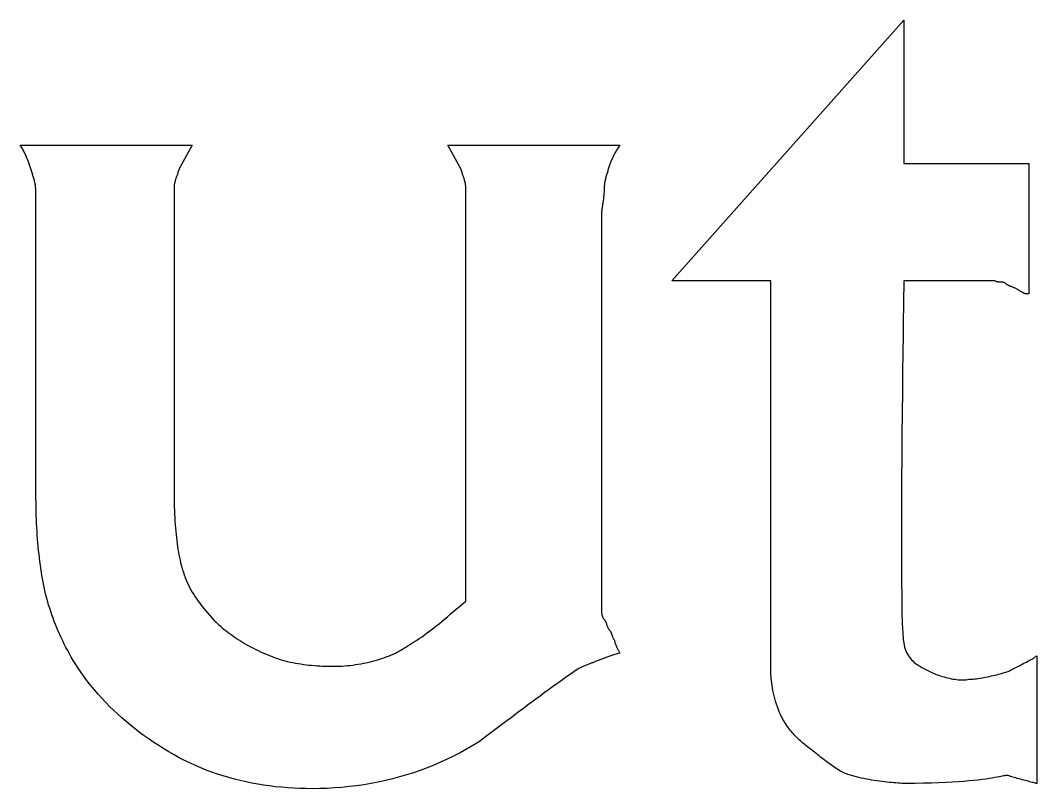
# Model space of a CAD drawing. Extents: x 18 to 129, y 140 to 152.
# Drawn here: x 87.032 to 90.418, y 140.389 to 142.951 of the extents above; entities that cross this region are included whole.
import ezdxf

# ---------------------------------------------------------------- set-up
doc = ezdxf.new("R2010")
doc.units = 0
doc.layers.add('LAYER_1', color=7, linetype='CONTINUOUS')

msp = doc.modelspace()

# ---------------------------------------------------------------- linework, layer by layer
at = {"layer": 'LAYER_1', "color": 7}
for points in [[(89.5327, 142.0824), (89.2027, 142.0824), (89.9756, 142.9508), (89.9756, 142.4732), (90.3924, 142.4732), (90.3924, 142.039), (90.3837, 142.039)], [(87.0665, 142.4558), (87.0654, 142.4591), (87.0644, 142.4623), (87.0633, 142.4656), (87.0622, 142.4688), (87.061, 142.4721), (87.0599, 142.4753), (87.0587, 142.4786), (87.0575, 142.4819), (87.0563, 142.4851), (87.055, 142.4884), (87.0538, 142.4916), (87.0524, 142.4949), (87.051, 142.4981), (87.0496, 142.5014), (87.0481, 142.5047), (87.0466, 142.5079), (87.045, 142.5112), (87.0433, 142.5144), (87.0416, 142.5177), (87.0398, 142.5209), (87.0379, 142.5242), (87.036, 142.5275), (87.0339, 142.5307), (87.0318, 142.534)], [(87.0318, 142.534), (87.6049, 142.534), (87.5615, 142.4558)], [(88.4993, 142.4558), (88.4559, 142.534), (89.0291, 142.534)], [(89.0291, 142.534), (89.0269, 142.5308), (89.0249, 142.5276), (89.0229, 142.5246), (89.0211, 142.5216), (89.0192, 142.5187), (89.0175, 142.5158), (89.0159, 142.513), (89.0143, 142.5102), (89.0127, 142.5074), (89.0112, 142.5047), (89.0098, 142.5019), (89.0084, 142.4992), (89.0071, 142.4965), (89.0058, 142.4938), (89.0045, 142.4911), (89.0033, 142.4883), (89.0021, 142.4855), (89.001, 142.4827), (88.9998, 142.4798), (88.9987, 142.4769), (88.9976, 142.4739), (88.9965, 142.4708), (88.9954, 142.4677), (88.9943, 142.4645)], [(87.0839, 142.3777), (87.0839, 142.3809), (87.0837, 142.3842), (87.0835, 142.3874), (87.0832, 142.3907), (87.0829, 142.3939), (87.0824, 142.3972), (87.0819, 142.4005), (87.0813, 142.4037), (87.0807, 142.407), (87.08, 142.4102), (87.0793, 142.4135), (87.0785, 142.4167), (87.0776, 142.42), (87.0768, 142.4232), (87.0758, 142.4265), (87.0749, 142.4298), (87.0739, 142.433), (87.0729, 142.4363), (87.0719, 142.4395), (87.0708, 142.4428), (87.0698, 142.446), (87.0687, 142.4493), (87.0676, 142.4526), (87.0665, 142.4558)], [(87.5615, 142.4558), (87.5604, 142.4526), (87.5593, 142.4495), (87.5583, 142.4464), (87.5572, 142.4435), (87.5562, 142.4406), (87.5551, 142.4378), (87.5541, 142.435), (87.5531, 142.4323), (87.5522, 142.4297), (87.5513, 142.4271), (87.5504, 142.4246), (87.5496, 142.4222), (87.5488, 142.4197), (87.548, 142.4174), (87.5473, 142.415), (87.5467, 142.4127), (87.5461, 142.4104), (87.5456, 142.4082), (87.5452, 142.406), (87.5448, 142.4037), (87.5445, 142.4016), (87.5443, 142.3994), (87.5442, 142.3972), (87.5441, 142.395)], [(88.5167, 142.3863), (88.5167, 142.3896), (88.5165, 142.3927), (88.5163, 142.3957), (88.516, 142.3987), (88.5157, 142.4016), (88.5152, 142.4045), (88.5147, 142.4073), (88.5141, 142.4101), (88.5135, 142.4129), (88.5128, 142.4156), (88.5121, 142.4184), (88.5113, 142.4211), (88.5105, 142.4238), (88.5096, 142.4265), (88.5087, 142.4292), (88.5077, 142.432), (88.5067, 142.4348), (88.5057, 142.4376), (88.5047, 142.4405), (88.5036, 142.4434), (88.5026, 142.4464), (88.5015, 142.4495), (88.5004, 142.4526), (88.4993, 142.4558)], [(88.9943, 142.4645), (88.9932, 142.4612), (88.9922, 142.458), (88.9911, 142.4547), (88.99, 142.4515), (88.989, 142.4482), (88.9879, 142.445), (88.9869, 142.4417), (88.986, 142.4384), (88.985, 142.4352), (88.9841, 142.4319), (88.9832, 142.4287), (88.9824, 142.4254), (88.9816, 142.4222), (88.9808, 142.4189), (88.9802, 142.4156), (88.9795, 142.4124), (88.9789, 142.4091), (88.9784, 142.4059), (88.978, 142.4026), (88.9776, 142.3994), (88.9773, 142.3961), (88.9771, 142.3929), (88.977, 142.3896), (88.9769, 142.3863)], [(88.9769, 142.3863), (88.9769, 142.382), (88.9768, 142.3778), (88.9766, 142.3737), (88.9763, 142.3697), (88.976, 142.3657), (88.9756, 142.3618), (88.9752, 142.3579), (88.9747, 142.3542), (88.9742, 142.3505), (88.9737, 142.3468), (88.9731, 142.3432), (88.9726, 142.3397), (88.9721, 142.3362), (88.9715, 142.3327), (88.971, 142.3293), (88.9705, 142.3259), (88.97, 142.3225), (88.9696, 142.3192), (88.9692, 142.3159), (88.9689, 142.3126), (88.9686, 142.3093), (88.9684, 142.306), (88.9683, 142.3028), (88.9683, 142.2995)], [(87.0839, 141.3703), (87.0839, 142.2908)], [(87.5441, 142.2995), (87.5441, 141.379)], [(88.4646, 140.9709), (88.5167, 141.0143), (88.5167, 142.2995)], [(88.9683, 142.2995), (88.9683, 140.9882)], [(89.9756, 142.0824), (89.9755, 142.0765), (89.9753, 142.0595), (89.9749, 142.0323), (89.9744, 141.996), (89.9738, 141.9516), (89.9732, 141.8999), (89.9725, 141.8421), (89.9717, 141.7791), (89.971, 141.712), (89.9703, 141.6416), (89.9697, 141.569), (89.9691, 141.4952), (89.9686, 141.4212), (89.9682, 141.3479), (89.968, 141.2764), (89.9679, 141.2076), (89.968, 141.1426), (89.9683, 141.0823), (89.9688, 141.0277), (89.9696, 140.9799), (89.9706, 140.9397), (89.972, 140.9083), (89.9736, 140.8865), (89.9756, 140.8754)], [(90.1927, 142.0824), (89.9756, 142.0824)], [(90.3143, 142.0737), (90.3131, 142.0747), (90.3119, 142.0756), (90.3106, 142.0763), (90.3093, 142.0768), (90.3079, 142.0772), (90.3064, 142.0775), (90.3049, 142.0778), (90.3033, 142.0779), (90.3018, 142.078), (90.3002, 142.0781), (90.2985, 142.0781), (90.2969, 142.0781), (90.2953, 142.0781), (90.2937, 142.0781), (90.2921, 142.0782), (90.2905, 142.0782), (90.2889, 142.0784), (90.2874, 142.0786), (90.2859, 142.0789), (90.2845, 142.0794), (90.2832, 142.0799), (90.2819, 142.0806), (90.2807, 142.0814), (90.2795, 142.0824)], [(90.349, 142.0564), (90.3469, 142.0574), (90.3448, 142.0584), (90.3429, 142.0592), (90.341, 142.0601), (90.3392, 142.0608), (90.3375, 142.0615), (90.3358, 142.0622), (90.3342, 142.0628), (90.3327, 142.0634), (90.3312, 142.064), (90.3298, 142.0645), (90.3284, 142.0651), (90.3271, 142.0656), (90.3258, 142.0661), (90.3245, 142.0667), (90.3233, 142.0673), (90.3221, 142.0679), (90.3209, 142.0686), (90.3198, 142.0693), (90.3187, 142.07), (90.3175, 142.0709), (90.3165, 142.0717), (90.3154, 142.0727), (90.3143, 142.0737)], [(90.3837, 142.039), (90.3827, 142.039), (90.3816, 142.0392), (90.3805, 142.0394), (90.3794, 142.0397), (90.3782, 142.04), (90.3771, 142.0405), (90.3759, 142.041), (90.3747, 142.0416), (90.3735, 142.0422), (90.3723, 142.0429), (90.371, 142.0436), (90.3696, 142.0444), (90.3683, 142.0453), (90.3668, 142.0461), (90.3653, 142.047), (90.3638, 142.048), (90.3622, 142.049), (90.3605, 142.05), (90.3588, 142.051), (90.357, 142.0521), (90.3551, 142.0531), (90.3532, 142.0542), (90.3511, 142.0553), (90.349, 142.0564)], [(87.11, 141.0664), (87.1078, 141.0773), (87.1058, 141.0885), (87.1039, 141.0998), (87.102, 141.1112), (87.1002, 141.1229), (87.0986, 141.1347), (87.097, 141.1466), (87.0955, 141.1587), (87.0941, 141.171), (87.0928, 141.1834), (87.0915, 141.1959), (87.0904, 141.2086), (87.0894, 141.2214), (87.0884, 141.2344), (87.0876, 141.2475), (87.0868, 141.2607), (87.0861, 141.274), (87.0855, 141.2874), (87.085, 141.301), (87.0846, 141.3147), (87.0843, 141.3284), (87.0841, 141.3423), (87.084, 141.3563), (87.0839, 141.3703)], [(87.5441, 141.379), (87.5442, 141.3661), (87.5443, 141.3533), (87.5445, 141.3408), (87.5449, 141.3284), (87.5453, 141.3162), (87.5458, 141.3043), (87.5464, 141.2925), (87.547, 141.2809), (87.5478, 141.2696), (87.5487, 141.2584), (87.5496, 141.2475), (87.5506, 141.2368), (87.5518, 141.2264), (87.553, 141.2161), (87.5543, 141.2061), (87.5557, 141.1963), (87.5572, 141.1868), (87.5588, 141.1775), (87.5605, 141.1685), (87.5622, 141.1597), (87.5641, 141.1512), (87.566, 141.1429), (87.5681, 141.1349), (87.5702, 141.1272)], [(87.5702, 141.1272), (87.5725, 141.1186), (87.5751, 141.11), (87.5779, 141.1015), (87.581, 141.0931), (87.5844, 141.0848), (87.588, 141.0766), (87.5918, 141.0684), (87.5959, 141.0603), (87.6003, 141.0522), (87.6048, 141.0442), (87.6097, 141.0363), (87.6147, 141.0284), (87.62, 141.0206), (87.6255, 141.0128), (87.6312, 141.005), (87.6371, 140.9973), (87.6432, 140.9896), (87.6496, 140.9819), (87.6561, 140.9742), (87.6629, 140.9666), (87.6698, 140.959), (87.6769, 140.9513), (87.6843, 140.9437), (87.6918, 140.9361)], [(87.2142, 140.8059), (87.2077, 140.8167), (87.2015, 140.8276), (87.1954, 140.8385), (87.1896, 140.8493), (87.1839, 140.8602), (87.1783, 140.871), (87.173, 140.8819), (87.1679, 140.8927), (87.1629, 140.9036), (87.1581, 140.9144), (87.1535, 140.9253), (87.149, 140.9361), (87.1448, 140.947), (87.1407, 140.9579), (87.1368, 140.9687), (87.1331, 140.9796), (87.1296, 140.9904), (87.1262, 141.0013), (87.1231, 141.0121), (87.1201, 141.023), (87.1173, 141.0338), (87.1147, 141.0447), (87.1122, 141.0556), (87.11, 141.0664)], [(88.9683, 140.9882), (88.9683, 140.9871), (88.9683, 140.9859), (88.9683, 140.9846), (88.9683, 140.9833), (88.9683, 140.9818), (88.9684, 140.9804), (88.9685, 140.9789), (88.9686, 140.9773), (88.9687, 140.9757), (88.9689, 140.9741), (88.9691, 140.9725), (88.9693, 140.9709), (88.9696, 140.9693), (88.97, 140.9676), (88.9704, 140.966), (88.9708, 140.9644), (88.9713, 140.9629), (88.9719, 140.9614), (88.9726, 140.9599), (88.9733, 140.9585), (88.9741, 140.9571), (88.9749, 140.9559), (88.9759, 140.9546), (88.9769, 140.9535)], [(88.2823, 140.8406), (88.2878, 140.8439), (88.2935, 140.8473), (88.2994, 140.8509), (88.3054, 140.8545), (88.3117, 140.8583), (88.3181, 140.8622), (88.3247, 140.8663), (88.3315, 140.8705), (88.3384, 140.875), (88.3456, 140.8796), (88.3529, 140.8844), (88.3604, 140.8895), (88.3681, 140.8947), (88.376, 140.9003), (88.384, 140.906), (88.3923, 140.912), (88.4007, 140.9183), (88.4093, 140.9249), (88.418, 140.9318), (88.427, 140.9389), (88.4361, 140.9464), (88.4454, 140.9542), (88.4549, 140.9624), (88.4646, 140.9709)], [(87.6918, 140.9361), (87.6983, 140.9308), (87.7048, 140.9255), (87.7113, 140.9203), (87.7179, 140.9152), (87.7245, 140.9101), (87.7311, 140.9052), (87.7378, 140.9004), (87.7445, 140.8956), (87.7513, 140.891), (87.7581, 140.8864), (87.7651, 140.8819), (87.7721, 140.8775), (87.7792, 140.8732), (87.7864, 140.869), (87.7937, 140.8649), (87.8011, 140.8609), (87.8087, 140.857), (87.8163, 140.8531), (87.8241, 140.8494), (87.8321, 140.8457), (87.8402, 140.8421), (87.8484, 140.8386), (87.8568, 140.8352), (87.8654, 140.8319)], [(88.9769, 140.9535), (88.978, 140.9524), (88.9789, 140.9512), (88.9798, 140.9499), (88.9806, 140.9485), (88.9814, 140.9471), (88.9821, 140.9456), (88.9828, 140.9441), (88.9834, 140.9426), (88.984, 140.941), (88.9845, 140.9394), (88.9851, 140.9378), (88.9856, 140.9361), (88.9862, 140.9345), (88.9867, 140.9329), (88.9873, 140.9313), (88.9879, 140.9297), (88.9885, 140.9282), (88.9892, 140.9266), (88.9899, 140.9252), (88.9906, 140.9238), (88.9914, 140.9224), (88.9923, 140.9211), (88.9933, 140.9199), (88.9943, 140.9188)], [(88.9943, 140.9188), (88.9954, 140.9176), (88.9963, 140.9164), (88.9972, 140.9151), (88.998, 140.9138), (88.9988, 140.9124), (88.9995, 140.9109), (89.0001, 140.9094), (89.0008, 140.9078), (89.0013, 140.9063), (89.0019, 140.9047), (89.0025, 140.903), (89.003, 140.9014), (89.0036, 140.8998), (89.0041, 140.8982), (89.0047, 140.8966), (89.0053, 140.895), (89.0059, 140.8934), (89.0065, 140.8919), (89.0072, 140.8904), (89.008, 140.889), (89.0088, 140.8877), (89.0097, 140.8864), (89.0107, 140.8852), (89.0117, 140.884)], [(89.0117, 140.884), (89.0117, 140.8829), (89.0119, 140.8817), (89.0121, 140.8804), (89.0124, 140.879), (89.0127, 140.8776), (89.0132, 140.876), (89.0137, 140.8744), (89.0143, 140.8728), (89.0149, 140.8711), (89.0156, 140.8693), (89.0163, 140.8675), (89.0171, 140.8656), (89.018, 140.8637), (89.0188, 140.8617), (89.0198, 140.8597), (89.0207, 140.8577), (89.0217, 140.8556), (89.0227, 140.8535), (89.0237, 140.8514), (89.0248, 140.8493), (89.0258, 140.8471), (89.0269, 140.845), (89.028, 140.8428), (89.0291, 140.8406)], [(89.9756, 140.8754), (89.9769, 140.868), (89.9785, 140.8611), (89.9804, 140.8545), (89.9826, 140.8484), (89.9852, 140.8427), (89.988, 140.8373), (89.991, 140.8322), (89.9943, 140.8275), (89.9977, 140.823), (90.0014, 140.8189), (90.0053, 140.815), (90.0093, 140.8113), (90.0134, 140.8079), (90.0176, 140.8047), (90.022, 140.8017), (90.0264, 140.7988), (90.0309, 140.7961), (90.0354, 140.7936), (90.04, 140.7911), (90.0446, 140.7887), (90.0491, 140.7865), (90.0536, 140.7842), (90.0581, 140.782), (90.0624, 140.7799)], [(87.8654, 140.8319), (87.8731, 140.8288), (87.881, 140.8258), (87.889, 140.823), (87.8972, 140.8203), (87.9055, 140.8178), (87.9139, 140.8155), (87.9224, 140.8134), (87.931, 140.8114), (87.9398, 140.8095), (87.9486, 140.8078), (87.9575, 140.8062), (87.9664, 140.8048), (87.9754, 140.8035), (87.9844, 140.8024), (87.9934, 140.8013), (88.0024, 140.8004), (88.0115, 140.7996), (88.0205, 140.799), (88.0295, 140.7984), (88.0385, 140.798), (88.0474, 140.7976), (88.0563, 140.7974), (88.0651, 140.7973), (88.0738, 140.7972)], [(88.0738, 140.7972), (88.0836, 140.7973), (88.0932, 140.7976), (88.1027, 140.798), (88.1122, 140.7986), (88.1216, 140.7994), (88.1308, 140.8003), (88.14, 140.8014), (88.1491, 140.8027), (88.1581, 140.8041), (88.167, 140.8056), (88.1758, 140.8073), (88.1846, 140.8092), (88.1932, 140.8111), (88.2018, 140.8132), (88.2102, 140.8154), (88.2186, 140.8178), (88.2269, 140.8203), (88.235, 140.8229), (88.2431, 140.8256), (88.2511, 140.8284), (88.2591, 140.8313), (88.2669, 140.8343), (88.2746, 140.8374), (88.2823, 140.8406)], [(89.0291, 140.8406), (89.0248, 140.8395), (89.0207, 140.8385), (89.0168, 140.8374), (89.013, 140.8363), (89.0094, 140.8352), (89.0059, 140.8341), (89.0025, 140.833), (88.9992, 140.8319), (88.996, 140.8309), (88.9928, 140.8298), (88.9898, 140.8287), (88.9867, 140.8276), (88.9838, 140.8265), (88.9808, 140.8254), (88.9779, 140.8243), (88.975, 140.8233), (88.9721, 140.8222), (88.9692, 140.8211), (88.9663, 140.82), (88.9633, 140.8189), (88.9603, 140.8178), (88.9573, 140.8167), (88.9541, 140.8157), (88.9509, 140.8146)], [(90.323, 140.7799), (90.3254, 140.7811), (90.3283, 140.7825), (90.3317, 140.7842), (90.3355, 140.7861), (90.3396, 140.7882), (90.344, 140.7904), (90.3487, 140.7928), (90.3535, 140.7953), (90.3585, 140.7979), (90.3636, 140.8005), (90.3688, 140.8032), (90.374, 140.8059), (90.3791, 140.8086), (90.3841, 140.8113), (90.389, 140.814), (90.3937, 140.8165), (90.3982, 140.819), (90.4023, 140.8214), (90.4062, 140.8236), (90.4096, 140.8257), (90.4126, 140.8276), (90.4151, 140.8293), (90.4171, 140.8307), (90.4185, 140.832)], [(90.4185, 140.832), (90.4185, 140.4065)], [(87.5442, 140.502), (87.5269, 140.5119), (87.51, 140.522), (87.4933, 140.5325), (87.4769, 140.5432), (87.4608, 140.5541), (87.445, 140.5653), (87.4294, 140.5768), (87.4142, 140.5885), (87.3993, 140.6004), (87.3847, 140.6126), (87.3704, 140.625), (87.3564, 140.6376), (87.3427, 140.6505), (87.3293, 140.6636), (87.3163, 140.6769), (87.3036, 140.6904), (87.2912, 140.7042), (87.2792, 140.7181), (87.2675, 140.7322), (87.2561, 140.7466), (87.2451, 140.7611), (87.2344, 140.7759), (87.2241, 140.7908), (87.2142, 140.8059)], [(88.8901, 140.7885), (88.876, 140.7787), (88.8619, 140.7688), (88.8478, 140.7588), (88.8337, 140.7488), (88.8197, 140.7387), (88.8056, 140.7286), (88.7916, 140.7184), (88.7776, 140.7081), (88.7636, 140.6979), (88.7497, 140.6876), (88.7357, 140.6773), (88.7219, 140.667), (88.7081, 140.6566), (88.6943, 140.6463), (88.6806, 140.636), (88.6669, 140.6258), (88.6533, 140.6155), (88.6398, 140.6054), (88.6263, 140.5952), (88.6129, 140.5851), (88.5996, 140.5751), (88.5864, 140.5651), (88.5732, 140.5552), (88.5602, 140.5454)], [(88.9509, 140.8146), (88.9487, 140.8135), (88.9464, 140.8124), (88.944, 140.8113), (88.9416, 140.8102), (88.9391, 140.8091), (88.9365, 140.8081), (88.9339, 140.807), (88.9313, 140.8059), (88.9286, 140.8048), (88.9259, 140.8037), (88.9232, 140.8026), (88.9205, 140.8015), (88.9178, 140.8005), (88.9151, 140.7994), (88.9124, 140.7983), (88.9098, 140.7972), (88.9071, 140.7961), (88.9045, 140.795), (88.902, 140.7939), (88.8995, 140.7929), (88.897, 140.7918), (88.8946, 140.7907), (88.8923, 140.7896), (88.8901, 140.7885)], [(89.5935, 140.5888), (89.5872, 140.5976), (89.5814, 140.6065), (89.5759, 140.6156), (89.5709, 140.6247), (89.5663, 140.6339), (89.562, 140.6432), (89.5581, 140.6525), (89.5546, 140.6618), (89.5514, 140.6711), (89.5485, 140.6803), (89.5459, 140.6894), (89.5436, 140.6984), (89.5416, 140.7073), (89.5398, 140.7161), (89.5382, 140.7246), (89.5369, 140.7329), (89.5358, 140.741), (89.5349, 140.7488), (89.5342, 140.7563), (89.5336, 140.7635), (89.5332, 140.7703), (89.5329, 140.7768), (89.5328, 140.7829), (89.5327, 140.7885)], [(90.0624, 140.7799), (90.0669, 140.7777), (90.0716, 140.7755), (90.0766, 140.7734), (90.0817, 140.7713), (90.0871, 140.7692), (90.0926, 140.7672), (90.0982, 140.7653), (90.1039, 140.7635), (90.1098, 140.7617), (90.1157, 140.76), (90.1216, 140.7585), (90.1276, 140.7571), (90.1335, 140.7558), (90.1395, 140.7546), (90.1454, 140.7537), (90.1512, 140.7528), (90.157, 140.7522), (90.1626, 140.7518), (90.1681, 140.7515), (90.1734, 140.7515), (90.1786, 140.7517), (90.1835, 140.7522), (90.1882, 140.7529), (90.1927, 140.7538)], [(90.1927, 140.7538), (90.1972, 140.7539), (90.2021, 140.7542), (90.2072, 140.7546), (90.2126, 140.7551), (90.2182, 140.7558), (90.224, 140.7567), (90.23, 140.7576), (90.2361, 140.7586), (90.2423, 140.7598), (90.2486, 140.761), (90.2548, 140.7622), (90.2611, 140.7636), (90.2673, 140.765), (90.2734, 140.7664), (90.2795, 140.7678), (90.2853, 140.7692), (90.291, 140.7707), (90.2965, 140.7721), (90.3017, 140.7735), (90.3067, 140.7749), (90.3113, 140.7762), (90.3156, 140.7775), (90.3195, 140.7787), (90.323, 140.7799)], [(89.689, 140.502), (89.6837, 140.5062), (89.6785, 140.5103), (89.6735, 140.5143), (89.6687, 140.5181), (89.664, 140.5217), (89.6595, 140.5253), (89.6551, 140.5288), (89.6508, 140.5322), (89.6466, 140.5356), (89.6426, 140.5389), (89.6386, 140.5421), (89.6348, 140.5454), (89.631, 140.5487), (89.6273, 140.5519), (89.6237, 140.5552), (89.6202, 140.5586), (89.6167, 140.562), (89.6133, 140.5655), (89.61, 140.5691), (89.6066, 140.5727), (89.6033, 140.5765), (89.6, 140.5805), (89.5968, 140.5846), (89.5935, 140.5888)], [(88.5602, 140.5454), (88.5394, 140.5326), (88.5184, 140.5204), (88.4971, 140.5087), (88.4756, 140.4976), (88.4538, 140.487), (88.4318, 140.477), (88.4096, 140.4675), (88.3871, 140.4585), (88.3645, 140.4501), (88.3416, 140.4423), (88.3185, 140.4349), (88.2953, 140.4281), (88.2719, 140.4219), (88.2483, 140.4162), (88.2245, 140.411), (88.2006, 140.4064), (88.1765, 140.4024), (88.1523, 140.3988), (88.1279, 140.3959), (88.1034, 140.3934), (88.0788, 140.3915), (88.0541, 140.3902), (88.0293, 140.3893), (88.0044, 140.3891)], [(88.0044, 140.3891), (87.9838, 140.3892), (87.9633, 140.3898), (87.9429, 140.3907), (87.9227, 140.392), (87.9025, 140.3937), (87.8824, 140.3957), (87.8625, 140.3981), (87.8426, 140.401), (87.8229, 140.4042), (87.8033, 140.4078), (87.7838, 140.4118), (87.7645, 140.4162), (87.7453, 140.421), (87.7262, 140.4263), (87.7073, 140.4319), (87.6886, 140.438), (87.6699, 140.4444), (87.6515, 140.4513), (87.6332, 140.4587), (87.615, 140.4665), (87.597, 140.4747), (87.5792, 140.4833), (87.5616, 140.4924), (87.5442, 140.502)], [(89.8019, 140.4325), (89.7976, 140.4337), (89.7932, 140.435), (89.7889, 140.4366), (89.7845, 140.4383), (89.7801, 140.4401), (89.7757, 140.4421), (89.7713, 140.4443), (89.7669, 140.4467), (89.7624, 140.4491), (89.7579, 140.4518), (89.7533, 140.4546), (89.7487, 140.4575), (89.7441, 140.4605), (89.7394, 140.4637), (89.7347, 140.467), (89.7299, 140.4705), (89.725, 140.474), (89.7201, 140.4777), (89.7151, 140.4815), (89.7101, 140.4854), (89.7049, 140.4894), (89.6997, 140.4935), (89.6944, 140.4977), (89.689, 140.502)], [(89.9843, 140.4065), (89.9797, 140.4065), (89.9746, 140.4066), (89.969, 140.4069), (89.9629, 140.4072), (89.9565, 140.4076), (89.9497, 140.4081), (89.9425, 140.4087), (89.9351, 140.4094), (89.9274, 140.4101), (89.9194, 140.411), (89.9112, 140.4119), (89.9029, 140.413), (89.8944, 140.4141), (89.8858, 140.4153), (89.8772, 140.4166), (89.8685, 140.418), (89.8598, 140.4195), (89.8512, 140.4211), (89.8426, 140.4228), (89.8341, 140.4245), (89.8258, 140.4264), (89.8176, 140.4283), (89.8097, 140.4304), (89.8019, 140.4325)], [(90.3143, 140.4325), (90.3128, 140.4324), (90.3106, 140.432), (90.3076, 140.4314), (90.3037, 140.4306), (90.2989, 140.4296), (90.2932, 140.4284), (90.2866, 140.4272), (90.2789, 140.4258), (90.2702, 140.4243), (90.2603, 140.4227), (90.2494, 140.4211), (90.2372, 140.4195), (90.2238, 140.4179), (90.2092, 140.4163), (90.1933, 140.4147), (90.176, 140.4132), (90.1573, 140.4118), (90.1372, 140.4105), (90.1156, 140.4094), (90.0926, 140.4084), (90.0679, 140.4076), (90.0417, 140.407), (90.0138, 140.4066), (89.9843, 140.4065)], [(90.4185, 140.4065), (90.4181, 140.4065), (90.4171, 140.4068), (90.4154, 140.4072), (90.4132, 140.4078), (90.4105, 140.4085), (90.4072, 140.4093), (90.4036, 140.4102), (90.3995, 140.4113), (90.3951, 140.4124), (90.3905, 140.4136), (90.3856, 140.4149), (90.3805, 140.4162), (90.3753, 140.4176), (90.37, 140.419), (90.3646, 140.4205), (90.3593, 140.4219), (90.354, 140.4233), (90.3489, 140.4248), (90.3439, 140.4262), (90.3391, 140.4276), (90.3345, 140.4289), (90.3303, 140.4302), (90.3264, 140.4314), (90.323, 140.4325)]]:
    msp.add_lwpolyline(points, dxfattribs=at)
msp.add_lwpolyline([(89.0291, 140.8406), (89.0291, 140.8406)], close=True, dxfattribs=at)
for points in [[(87.0839, 142.2908, 0), (87.0839, 142.2951, 0), (87.0839, 142.2993, 0), (87.0839, 142.3035, 0), (87.0839, 142.3075, 0), (87.0839, 142.3115, 0), (87.0839, 142.3154, 0), (87.0839, 142.3192, 0), (87.0839, 142.323, 0), (87.0839, 142.3267, 0), (87.0839, 142.3303, 0), (87.0839, 142.3339, 0), (87.0839, 142.3375, 0), (87.0839, 142.341, 0), (87.0839, 142.3445, 0), (87.0839, 142.3479, 0), (87.0839, 142.3513, 0), (87.0839, 142.3546, 0), (87.0839, 142.358, 0), (87.0839, 142.3613, 0), (87.0839, 142.3646, 0), (87.0839, 142.3679, 0), (87.0839, 142.3711, 0), (87.0839, 142.3744, 0), (87.0839, 142.3777, 0)], [(87.5441, 142.395, 0), (87.5441, 142.3928, 0), (87.5441, 142.3903, 0), (87.5441, 142.3877, 0), (87.5441, 142.3849, 0), (87.5441, 142.382, 0), (87.5441, 142.3789, 0), (87.5441, 142.3756, 0), (87.5441, 142.3722, 0), (87.5441, 142.3686, 0), (87.5441, 142.3649, 0), (87.5441, 142.361, 0), (87.5441, 142.357, 0), (87.5441, 142.3529, 0), (87.5441, 142.3486, 0), (87.5441, 142.3442, 0), (87.5441, 142.3397, 0), (87.5441, 142.3351, 0), (87.5441, 142.3303, 0), (87.5441, 142.3254, 0), (87.5441, 142.3204, 0), (87.5441, 142.3154, 0), (87.5441, 142.3102, 0), (87.5441, 142.3049, 0), (87.5441, 142.2995, 0)], [(88.5167, 142.2995, 0), (88.5167, 142.3038, 0), (88.5167, 142.308, 0), (88.5167, 142.3121, 0), (88.5167, 142.3162, 0), (88.5167, 142.3202, 0), (88.5167, 142.3241, 0), (88.5167, 142.3279, 0), (88.5167, 142.3317, 0), (88.5167, 142.3354, 0), (88.5167, 142.339, 0), (88.5167, 142.3426, 0), (88.5167, 142.3462, 0), (88.5167, 142.3497, 0), (88.5167, 142.3531, 0), (88.5167, 142.3566, 0), (88.5167, 142.36, 0), (88.5167, 142.3633, 0), (88.5167, 142.3667, 0), (88.5167, 142.37, 0), (88.5167, 142.3733, 0), (88.5167, 142.3766, 0), (88.5167, 142.3798, 0), (88.5167, 142.3831, 0), (88.5167, 142.3863, 0)], [(89.5327, 140.7885, 0), (89.5327, 140.7981, 0), (89.5327, 140.8195, 0), (89.5327, 140.8516, 0), (89.5327, 140.8934, 0), (89.5327, 140.9438, 0), (89.5327, 141.0017, 0), (89.5327, 141.066, 0), (89.5327, 141.1356, 0), (89.5327, 141.2094, 0), (89.5327, 141.2863, 0), (89.5327, 141.3653, 0), (89.5327, 141.4453, 0), (89.5327, 141.5251, 0), (89.5327, 141.6036, 0), (89.5327, 141.6799, 0), (89.5327, 141.7528, 0), (89.5327, 141.8211, 0), (89.5327, 141.8839, 0), (89.5327, 141.94, 0), (89.5327, 141.9884, 0), (89.5327, 142.0279, 0), (89.5327, 142.0575, 0), (89.5327, 142.076, 0), (89.5327, 142.0824, 0)], [(90.2448, 142.0824, 0), (90.2426, 142.0824, 0), (90.2405, 142.0824, 0), (90.2383, 142.0824, 0), (90.2361, 142.0824, 0), (90.2339, 142.0824, 0), (90.2318, 142.0824, 0), (90.2296, 142.0824, 0), (90.2274, 142.0824, 0), (90.2253, 142.0824, 0), (90.2231, 142.0824, 0), (90.2209, 142.0824, 0), (90.2188, 142.0824, 0), (90.2166, 142.0824, 0), (90.2144, 142.0824, 0), (90.2122, 142.0824, 0), (90.2101, 142.0824, 0), (90.2079, 142.0824, 0), (90.2057, 142.0824, 0), (90.2036, 142.0824, 0), (90.2014, 142.0824, 0), (90.1992, 142.0824, 0), (90.197, 142.0824, 0), (90.1949, 142.0824, 0), (90.1927, 142.0824, 0)], [(90.2795, 142.0824, 0), (90.2774, 142.0824, 0), (90.2754, 142.0824, 0), (90.2734, 142.0824, 0), (90.2715, 142.0824, 0), (90.2697, 142.0824, 0), (90.268, 142.0824, 0), (90.2663, 142.0824, 0), (90.2647, 142.0824, 0), (90.2632, 142.0824, 0), (90.2617, 142.0824, 0), (90.2603, 142.0824, 0), (90.2589, 142.0824, 0), (90.2576, 142.0824, 0), (90.2563, 142.0824, 0), (90.255, 142.0824, 0), (90.2538, 142.0824, 0), (90.2526, 142.0824, 0), (90.2515, 142.0824, 0), (90.2503, 142.0824, 0), (90.2492, 142.0824, 0), (90.2481, 142.0824, 0), (90.247, 142.0824, 0), (90.2459, 142.0824, 0), (90.2448, 142.0824, 0)], [(90.323, 140.4325, 0), (90.3219, 140.4325, 0), (90.321, 140.4325, 0), (90.3201, 140.4325, 0), (90.3193, 140.4325, 0), (90.3186, 140.4325, 0), (90.3179, 140.4325, 0), (90.3174, 140.4325, 0), (90.3168, 140.4325, 0), (90.3164, 140.4325, 0), (90.316, 140.4325, 0), (90.3157, 140.4325, 0), (90.3154, 140.4325, 0), (90.3151, 140.4325, 0), (90.3149, 140.4325, 0), (90.3147, 140.4325, 0), (90.3146, 140.4325, 0), (90.3145, 140.4325, 0), (90.3144, 140.4325, 0), (90.3144, 140.4325, 0), (90.3143, 140.4325, 0), (90.3143, 140.4325, 0), (90.3143, 140.4325, 0), (90.3143, 140.4325, 0), (90.3143, 140.4325, 0)]]:
    msp.add_polyline3d(points, dxfattribs=at)

doc.saveas('drawing.dxf')
